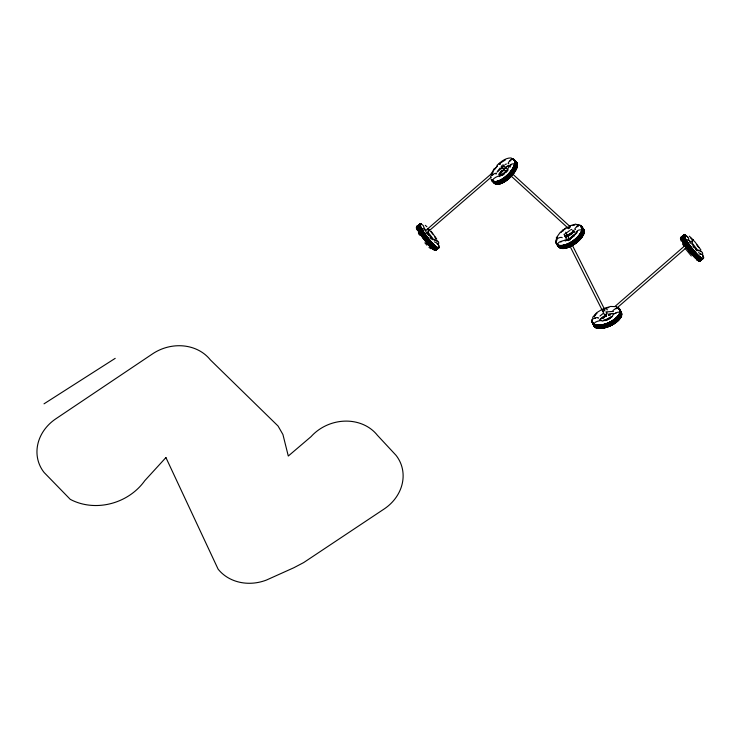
<?xml version="1.0" encoding="UTF-8"?>
<svg xmlns="http://www.w3.org/2000/svg" width="741" height="741" viewBox="0 0 741 741"><rect width="100%" height="100%" fill="white"/><g stroke="black" fill="none" stroke-linecap="round" stroke-linejoin="round"><path stroke-width="1.11" d="M427.89 229.312L428.27 230.692L429.354 230.581M499.823 163.77L500.045 164.196L499.453 163.52M499.304 164.011L499.99 164.141L499.508 163.817M556.732 240.695L556.936 239.547M563.493 230.821L562.947 230.34M563.327 230.59L562.965 230.173L563.586 230.256M693.354 240.427L693.02 239.825M693.187 239.788L693.141 240.334L692.909 239.834M419.017 233.554L419.045 232.961M702.885 256.821L702.764 255.682M566.217 228.284L563.392 230.053M563.132 229.997L560.863 232.591M681.303 239.38L681.377 240.464M565.105 236.055L565.29 236.62L566.115 236.184M499.341 163.909L499.832 163.835M606.231 316.083L605.981 316.277M605.749 314.981C604.943 316.212 608.954 312.859 605.851 311.905M499.656 163.539L499.406 164.094M503.658 169.124L505.066 167.864M510.03 167.244L510.234 166.401M577.174 232.341L577.498 231.396M606.527 315.935L606.082 316.111M424.936 229.201L424.176 228.219M572.617 231.85L573.719 230.849L573.108 230.219M692.474 240.668L693.067 240.39L692.566 240.825M692.854 240.362L692.196 240.816M565.022 235.434L565.364 236.212M491.07 174.265L494.414 168.337M492.191 173.477L492.978 171.773M499.74 175.636L501.537 172.449L504.491 169.42M510.123 160.778L509.854 161.306M510.419 165.762L511.123 164.78M516.709 168.513C518.635 163.622 510.493 160.88 507.993 168.605M605.758 315.536L605.712 314.971M516.505 163.205L516.171 162.205M556.241 238L560.029 232.618L566.105 227.728M592.531 317.444L596.709 312.693L602.424 309.145M703.774 257.849L702.801 254.941L698.55 252.616M493.367 170.921L494.553 169.143M497.665 171.18L500.119 167.966M498.952 174.015L501.972 170.069M498.888 174.802L502.222 170.43M499.499 174.376L502.435 170.523M681.516 238.797L681.887 238.259M593.995 316.889L595.477 314.805M572.608 231.859L572.441 232.591L567.523 235.657M583.065 229.905L583.426 229.293L581.342 226.653M565.633 236.055L565.8 237.5L567.606 235.907M583.936 234.008C584.529 228.886 576.535 227.987 575.349 234.23M574.516 234.175L570.024 238.269L564.753 240.241M575.581 233.971L570.209 238.88L565.133 241.01M571.857 229.367L570.338 230.016M500.694 172.857L502.537 170.736M506.788 170.245L503.834 173.274L500.536 175.321M507.631 169.837L501.472 175.469M507.539 170.273L504.01 173.894L499.277 176.617M506.131 172.236L507.965 170.106M496.989 172.134L503.982 166.086L503.176 164.956M576.767 233.054L575.952 233.85M567.801 227.107C567.161 229.654 571.515 225.736 568.866 226.394M515.884 169.67L516.384 169.143M619.8 318.537L620.3 318.009M569.57 227.765L570.005 226.505M606.008 316.185L606.499 316.027L605.971 316.064M602.702 309.784C601.525 313.332 607.296 309.562 603.554 309.34M620.56 313.063L620.578 311.989M599.969 316.036L602.961 313.6M600.08 319.223L603.758 316.24M599.645 320.019L603.711 316.713M621.143 317.157L621.634 316.574L620.013 313.656M503.954 169.439L505.834 167.818M496.961 165.391C500.86 161.77 505.612 157.694 511.271 157.944M564.512 234.249L569.616 230.627M574.358 235.286L567.541 240.112M574.664 235.582L567.726 240.501M605.017 314.388L604.702 315.147L605.758 315.064M503.889 174.283L502.454 175.293M614.984 306.441L684.471 246.068M616.651 308.219L686.147 247.837M425.806 230.47L492.784 172.588M426.538 233.026L490.903 177.395M569.403 227.996L567.949 227.996M562.262 237.722C561.493 236.231 554.287 239.13 556.111 241.316M577.119 226.709L578.184 226.051M508.872 163.742C505.918 164.724 512.522 156.342 513.8 159.75A15.089 6.669 -44 0 1 511.281 171.68A15.089 6.669 -44 0 1 496.961 181.916M513.8 159.75L516.032 162.057M494.293 182.795A15.089 6.669 -44 0 1 493.265 181.378C490.885 179.313 497.267 176.182 499.249 175.941M495.081 183.11L493.173 181.415M495.22 183.249L495.998 184.333L496.766 184.139M693.307 239.88L693.456 240.436M688.695 240.39C689.714 236.083 683.276 233.498 681.933 237.49M701.273 259.591L703.089 258.174A15.274 2.408 51.9 0 1 691.168 247.605A15.274 2.408 51.9 0 1 685.147 234.832M701.394 259.72L699.337 261.221M438.042 244.197C441.701 241.547 430.577 237.166 434.661 240.455M424.028 227.876C423.231 221.929 418.276 225.227 417.146 227.107M436.579 249.374C441.154 248.059 439.061 243.168 434.309 241.844M572.876 230.701L572.191 232.128M573.33 231.572L574.71 231.424M567.161 235.23L566.532 235.027M574.377 232.183L573.793 232.517M499.962 163.298L505.381 159.945M692.483 240.51L692.214 240.918L692.872 240.177M567.411 235.23L571.793 232.507M567.81 235.74L572.08 233.082M567.791 235.99L572.561 233.026M568.338 236.101L571.913 233.887M602.748 317.732L604.082 316.796M601.711 318.639L605.61 316.203M602.998 318.361L604.656 317.194M610.741 316.953L607.203 319.112L603.294 320.307M612.029 316.666L604.656 320.547M611.649 317.12L607.407 319.695L602.072 321.149M44.015 403.836L115.198 358.357M699.856 259.915L700.449 259.545M575.433 229.534C572.33 229.877 580.611 222.374 581.389 226.385A15.274 7.039 -35.1 0 1 573.673 241.51A15.274 7.039 -35.1 0 1 556.63 243.835M558.01 244.78C556.352 242.205 562.623 240.973 564.475 240.297M558.121 244.938L558.399 245.336M558.51 245.493L559.946 247.54M560.057 247.707L561.048 248.244M495.979 174.172C498.739 171.412 488.319 175.45 491.033 177.97M615.725 313.211L616.262 312.878M510.512 160.362L511.021 160.047M492.376 175.08L493.2 174.681M692.224 242.548L690.751 241.195M566.346 236.064L565.503 237.148L567.43 235.545M568.31 240.63L570.561 239.426M610.028 318.602L605.675 320.621M505.946 166.845L507.965 165.789M506.622 166.864L508.854 165.697M566.439 235.008L566.689 234.897A1.158 0.685 -35 0 1 567.384 234.786M598.154 318.389C600.321 316.111 589.225 318.704 592.346 321.511M613.316 311.581C610.047 311.961 619.004 305.236 619.152 308.96A15.274 7.132 -25.3 0 1 608.889 323.354A15.274 7.132 -25.3 0 1 592.3 320.964M619.152 308.96L619.698 310.136A15.089 7.039 -25.3 0 1 620.495 315.101M593.115 322.687L593.208 323.335M619.939 310.636L620.662 311.739M594.699 324.808C592.17 322.372 599.312 320.408 601.646 320.529M619.93 313.48C619.995 309.979 612.01 314.184 612.437 316.296M594.782 324.993L596.014 328.087L596.792 328.096M566.004 236.277L565.448 236.083M572.719 231.933L573.997 231.155L573.414 230.507M573.145 232.331L574.442 231.525L573.543 230.942M428.668 228.58C426.909 227.996 430.308 232.276 429.474 229.469M684.36 236.314L685.008 236.073M603.294 308.691L610.547 306.468L616.558 306.635M604.536 308.802L608.796 307.496M569.505 225.894L575.887 224.069M504.992 164.483L506.464 164.011M615.882 308.691L617.058 308.515M606.814 311.868L611.964 311.498M608.491 314.11L613.011 313.406M608.694 314.721L610.232 314.36M608.509 315.453L610.445 315.008M572.163 225.56L574.849 225.051M560.363 241.779L561.641 241.705M606.147 313.832L606.879 313.943M607.49 309.794L606.61 309.599M611.575 313.739L613.965 313.573M594.801 318.25L595.403 318.241M685.657 235.971L686.277 236.018M435.801 240.63L437.718 241.696M699.995 251.486L700.634 251.551M437.116 243.845L437.755 244.076M699.837 254.376L700.745 254.506M503.945 166.123L502.713 165.021M684.434 246.253C678.617 242.27 689.473 235.555 690.455 243.354M697.726 260.536L698.782 260.971M420.332 235.545C414.117 231.627 425.204 224.68 426.186 232.554M434.522 250.18L435.236 250.412L436.282 249.374M692.603 240.668L692.585 240.621M417.628 230.72L416.247 227.756L416.97 227.246M698.272 251.004C696.364 248.346 703.663 251.829 702.7 253.931M696.531 259.859L697.059 260.276M425.251 225.32L426.927 226.774M428.937 247.216L430.623 248.68M689.371 236.194L695.095 242.057L700.884 249.893M503.621 165.78L507.965 169.763M513.031 174.394L570.431 226.903M501.194 166.938L506.26 171.579M511.318 176.21L568.727 228.719M593.902 324.725L593.587 324.113M690.732 237.991L692.678 239.973M681.757 237.629L680.433 238.509L681.312 241.186M692.15 243.067L697.161 249.56M697.179 250.569L691.64 243.706M695.586 249.439L696.855 250.875M691.297 255.978L685.11 248.291M428.002 232.192L432.985 238.713M432.883 239.843L427.372 232.961M430.03 237.574L431.364 239.093M424.88 242.835L426.983 245.225M503.76 165.947L502.129 167.688L501.694 167.058M693.057 246.355L694.326 247.929M430.984 231.164L436.727 239.037M430.651 231.451L432.735 234.063M696.855 244.947L698.819 247.605M493.978 180.98L494.349 181.48M427.011 233.211L428.77 235.629M683.721 245.354L683.267 244.335M438.209 244.437L438.663 245.456M425.047 230.201L425.362 230.673M431.901 248.513L432.262 249.059M434.68 236.731L435.791 238.417M687.25 236.546L687.667 237.518M417.47 230.062L417.063 229.099M596.06 326.281L596.394 326.8M582.704 232.452L582.991 232.998M565.744 232.128L569.347 239.287M572.432 245.419L604.823 309.858M563.994 234.249L567.078 240.39M570.672 247.55L604.619 315.045M516.162 166.642L516.384 167.207M689.63 241.473L689.769 242.011M602.563 310.859A1.074 0.871 -21.3 0 1 602.859 310.164M700.254 260.211A15.089 2.38 51.9 0 1 688.408 249.782A15.274 2.408 51.9 0 1 682.359 237.018M682.47 237.166A15.089 2.38 51.9 0 0 688.408 249.782A15.274 2.408 51.9 0 0 700.375 260.35M700.078 260.35A15.089 2.38 51.9 0 1 688.232 249.921A15.274 2.408 51.9 0 1 682.183 237.157M682.294 237.305A15.089 2.38 51.9 0 0 688.232 249.921A15.274 2.408 51.9 0 0 700.199 260.489M700.967 259.887A15.274 2.408 51.9 0 1 688.973 249.328A15.274 2.408 51.9 0 1 682.952 236.555M701.523 259.452A15.274 2.408 51.9 0 1 690.769 250.458A15.274 2.408 51.9 0 1 682.581 235.934M700.791 260.026A15.274 2.408 51.9 0 1 688.797 249.467A15.274 2.408 51.9 0 1 682.776 236.694M700.671 259.887A15.089 2.38 51.9 0 1 692.529 253.95A15.089 2.38 51.9 0 1 682.026 238.695M681.674 237.287A15.089 2.38 51.9 0 1 681.961 236.657M700.847 259.748A15.089 2.38 51.9 0 1 692.705 253.82A15.089 2.38 51.9 0 1 682.202 238.556M681.85 237.157A15.089 2.38 51.9 0 1 683.054 236.703M702.57 258.628A15.274 2.408 51.9 0 1 690.575 248.068A15.274 2.408 51.9 0 1 684.554 235.295M702.449 258.489A15.089 2.38 51.9 0 1 694.308 252.561A15.089 2.38 51.9 0 1 683.804 237.296M683.452 235.897A15.089 2.38 51.9 0 1 684.665 235.443M701.116 259.943A15.089 2.38 51.9 0 1 689.565 248.883A15.089 2.38 51.9 0 1 682.693 236.083M702.014 259.072A15.274 2.408 51.9 0 1 690.019 248.513A15.274 2.408 51.9 0 1 683.999 235.74M702.625 258.35A15.089 2.38 51.9 0 1 694.484 252.422A15.089 2.38 51.9 0 1 683.98 237.157M683.619 235.758A15.089 2.38 51.9 0 1 684.832 235.305M702.746 258.498A15.274 2.408 51.9 0 1 690.751 247.929A15.274 2.408 51.9 0 1 684.73 235.166M703.042 258.025A15.089 2.38 51.9 0 1 691.196 247.596A15.089 2.38 51.9 0 1 685.258 234.98M702.922 258.516A15.089 2.38 51.9 0 1 690.195 245.892A15.089 2.38 51.9 0 1 685.425 234.841M703.339 258.025A15.274 2.408 51.9 0 1 691.344 247.466A15.274 2.408 51.9 0 1 685.323 234.693M701.894 258.924A15.089 2.38 51.9 0 1 691.27 250.05A15.089 2.38 51.9 0 1 683.183 235.703M501.796 165.715A1.102 1.028 -70.7 0 1 501.296 166.114M438.802 247.235A15.089 2.519 52.2 0 1 430.577 241.39A15.089 2.519 52.2 0 1 420.193 226.024M420.184 223.939A15.089 2.519 52.2 0 1 421.129 224.097M438.978 247.096A15.089 2.519 52.2 0 1 430.753 241.251A15.089 2.519 52.2 0 1 420.36 225.885M420.036 224.458A15.089 2.519 52.2 0 1 421.305 223.958M439.098 247.235A15.274 2.556 52.2 0 1 427.038 236.75A15.274 2.556 52.2 0 1 421.203 223.81M438.922 247.374A15.274 2.556 52.2 0 1 426.862 236.888A15.274 2.556 52.2 0 1 421.027 223.949M436.718 249.087A15.274 2.556 52.2 0 1 424.658 238.602A15.274 2.556 52.2 0 1 418.822 225.662M436.282 249.597A15.089 2.519 52.2 0 1 427.14 241.649A15.089 2.519 52.2 0 1 417.989 227.737M417.665 226.301A15.089 2.519 52.2 0 1 417.98 225.644M437.764 248.272A15.274 2.556 52.2 0 1 425.705 237.787A15.089 2.519 52.2 0 1 419.036 224.829M419.869 224.847A15.274 2.556 52.2 0 0 425.705 237.787A15.089 2.519 52.2 0 0 437.329 248.781M435.893 249.004A15.089 2.519 52.2 0 1 422.963 235.017A15.089 2.519 52.2 0 1 419.489 225.375M437.162 248.504A15.089 2.519 52.2 0 1 436.838 249.161M437.273 248.652A15.274 2.556 52.2 0 1 425.223 238.167A15.274 2.556 52.2 0 1 419.387 225.227M436.421 249.078A15.089 2.519 52.2 0 1 428.205 243.233A15.089 2.519 52.2 0 1 417.813 227.867M417.489 226.44A15.089 2.519 52.2 0 1 418.748 225.94M436.542 249.217A15.274 2.556 52.2 0 1 424.482 238.732A15.274 2.556 52.2 0 1 418.646 225.792M438.496 247.698A15.274 2.556 52.2 0 1 427.668 238.787A15.274 2.556 52.2 0 1 419.647 224.115M436.125 249.541A15.274 2.556 52.2 0 1 424.065 239.056A15.274 2.556 52.2 0 1 418.23 226.116M435.949 249.68A15.274 2.556 52.2 0 1 423.889 239.195A15.274 2.556 52.2 0 1 418.054 226.255M438.329 247.837A15.274 2.556 52.2 0 1 427.501 238.926A15.274 2.556 52.2 0 1 419.48 224.245M436.94 248.189A15.089 2.519 52.2 0 1 427.511 238.889A15.089 2.519 52.2 0 1 419.591 226.487M419.267 225.06A15.089 2.519 52.2 0 1 419.591 224.403M438.209 247.689A15.089 2.519 52.2 0 1 437.885 248.346M438.385 247.559A15.089 2.519 52.2 0 1 430.16 241.714A15.089 2.519 52.2 0 1 419.767 226.348M419.443 224.921A15.089 2.519 52.2 0 1 419.767 224.264M436.004 249.402A15.089 2.519 52.2 0 1 427.779 243.557A15.089 2.519 52.2 0 1 417.396 228.191M417.072 226.765A15.089 2.519 52.2 0 1 418.332 226.264M435.828 249.541A15.089 2.519 52.2 0 1 427.613 243.696A15.089 2.519 52.2 0 1 417.22 228.33M416.896 226.903A15.089 2.519 52.2 0 1 418.156 226.403M516.82 163.14A15.089 6.669 -44 0 1 507.742 179.229A15.089 6.669 -44 0 1 493.738 181.869M517.209 165.345A15.089 6.669 -44 0 1 507.881 179.368A15.089 6.669 -44 0 1 494.914 183.435M515.931 161.862A15.089 6.669 -44 0 1 516.959 163.289M516.06 161.733A15.274 6.752 -44 0 1 509.419 178.164A15.274 6.752 -44 0 1 493.738 182.129M515.921 161.584A15.274 6.752 -44 0 1 509.28 178.016A15.274 6.752 -44 0 1 493.599 181.99M514.161 159.76A15.274 6.752 -44 0 1 507.52 176.191A15.274 6.752 -44 0 1 491.839 180.165M514.032 159.899A15.089 6.669 -44 0 1 511.42 171.819A15.089 6.669 -44 0 1 497.1 182.054M494.756 182.156A15.089 6.669 -44 0 1 491.978 180.044M514.689 162.742A15.089 6.669 -44 0 1 496.489 181.415M494.145 181.517A15.089 6.669 -44 0 1 491.366 179.405M494.997 168.902A15.089 6.669 -44 0 1 497.535 165.975M513.411 159.259A15.089 6.669 -44 0 1 514.449 160.677M513.55 159.12A15.274 6.752 -44 0 1 506.9 175.552A15.274 6.752 -44 0 1 491.218 179.526M494.905 168.892A15.274 6.752 -44 0 1 497.47 165.928M514.606 160.223A15.274 6.752 -44 0 1 507.965 176.654A15.274 6.752 -44 0 1 492.283 180.628M494.618 182.008A15.089 6.669 -44 0 1 491.839 179.896M514.022 159.621A15.274 6.752 -44 0 1 507.381 176.052A15.274 6.752 -44 0 1 491.691 180.017M515.588 161.242A15.274 6.752 -44 0 1 508.947 177.673A15.274 6.752 -44 0 1 493.256 181.638M514.476 160.362A15.089 6.669 -44 0 1 511.874 172.282A15.089 6.669 -44 0 1 497.544 182.518M495.201 182.619A15.089 6.669 -44 0 1 492.422 180.508M514.865 160.769A15.089 6.669 -44 0 1 508.307 176.997A15.089 6.669 -44 0 1 492.821 180.915M511.92 158.574A15.274 6.752 -44 0 1 508.474 174.311A15.274 6.752 -44 0 1 491.357 179.674M515.449 161.093A15.274 6.752 -44 0 1 508.798 177.525A15.274 6.752 -44 0 1 493.117 181.499M515.319 161.232A15.089 6.669 -44 0 1 511.494 174.644A15.089 6.669 -44 0 1 496.044 183.481M515.458 161.371A15.089 6.669 -44 0 1 511.633 174.783A15.089 6.669 -44 0 1 496.183 183.629M494.432 182.944A15.089 6.669 -44 0 1 493.404 181.526M515.004 160.63A15.274 6.752 -44 0 1 508.354 177.062A15.274 6.752 -44 0 1 492.672 181.036M514.587 160.825A15.089 6.669 -44 0 1 509.734 172.82A15.089 6.669 -44 0 1 496.627 181.564M494.284 181.656A15.089 6.669 -44 0 1 491.505 179.554M618.837 308.534A15.089 7.039 -25.3 0 1 608.657 322.835A15.089 7.039 -25.3 0 1 592.272 320.483M619.856 309.858A15.089 7.039 -25.3 0 1 610.352 321.798A15.089 7.039 -25.3 0 1 593.467 323.734M592.355 322.224A15.089 7.039 -25.3 0 1 592.189 320.307M616.92 307.265A15.274 7.132 -25.3 0 1 609.213 322.465A15.274 7.132 -25.3 0 1 592.43 318.889M595.245 314.934A15.274 7.132 -25.3 0 1 596.987 313.369M617.003 307.45A15.274 7.132 -25.3 0 1 610.482 322.048A15.274 7.132 -25.3 0 1 592.096 320.538M620.06 310.692A15.274 7.132 -25.3 0 1 611.557 324.308A15.274 7.132 -25.3 0 1 593.337 324.743M619.902 310.794A15.089 7.039 -25.3 0 1 620.763 315.675M620.402 316.435A15.089 7.039 -25.3 0 1 606.082 326.475A15.089 7.039 -25.3 0 1 593.513 324.669M619.041 308.96A15.089 7.039 -25.3 0 1 613.937 320.399A15.089 7.039 -25.3 0 1 595.718 325.318M593.754 324.336A15.089 7.039 -25.3 0 1 592.643 322.835M619.124 309.145A15.089 7.039 -25.3 0 1 614.02 320.575A15.089 7.039 -25.3 0 1 595.801 325.494M593.837 324.521A15.089 7.039 -25.3 0 1 592.726 323.02M619.281 309.043A15.274 7.132 -25.3 0 1 610.779 322.659A15.274 7.132 -25.3 0 1 592.559 323.095M619.791 310.127A15.274 7.132 -25.3 0 1 609.491 324.604A15.274 7.132 -25.3 0 1 592.893 322.224M619.985 310.97A15.089 7.039 -25.3 0 1 611.584 324.41A15.089 7.039 -25.3 0 1 593.597 324.845M620.143 310.877A15.274 7.132 -25.3 0 1 611.64 324.484A15.274 7.132 -25.3 0 1 593.421 324.929M620.43 311.489A15.274 7.132 -25.3 0 1 611.927 325.095A15.274 7.132 -25.3 0 1 593.708 325.54M620.347 311.303A15.274 7.132 -25.3 0 1 611.844 324.919A15.089 7.039 -25.3 0 1 594.903 326.781M593.624 325.355A15.274 7.132 -25.3 0 0 611.844 324.919A15.089 7.039 -25.3 0 0 621.301 312.906M620.513 313.851A15.089 7.039 -25.3 0 1 606.796 324.993A15.089 7.039 -25.3 0 1 593.004 323.595M619.393 309.719A15.089 7.039 -25.3 0 1 620.504 311.22M620.134 315.861A15.089 7.039 -25.3 0 1 605.814 325.901A15.089 7.039 -25.3 0 1 593.235 324.095M619.55 309.618A15.274 7.132 -25.3 0 1 611.047 323.233A15.274 7.132 -25.3 0 1 592.828 323.669M621.384 313.082A15.089 7.039 -25.3 0 1 610.102 325.892A15.089 7.039 -25.3 0 1 593.884 325.456M582.074 229.358A15.089 6.956 -35.1 0 1 573.238 240.881A15.089 6.956 -35.1 0 1 559.335 245.475M557.464 244.65A15.089 6.956 -35.1 0 1 556.398 243.187M580.805 225.885A15.089 6.956 -35.1 0 1 581.87 227.348A15.089 6.956 -35.1 0 1 582.945 228.886M581.963 229.191A15.089 6.956 -35.1 0 1 573.117 240.723A15.089 6.956 -35.1 0 1 559.223 245.317M557.352 244.484A15.089 6.956 -35.1 0 1 556.287 243.02M577.193 224.727A15.089 6.956 -35.1 0 1 578.823 224.894M580.685 225.718A15.089 6.956 -35.1 0 1 581.759 227.191M580.833 225.607A15.274 7.039 -35.1 0 1 571.515 241.89A15.274 7.039 -35.1 0 1 555.917 241.094M556.602 238.658A15.274 7.039 -35.1 0 1 557.538 236.879M577.295 224.597A15.274 7.039 -35.1 0 1 578.943 224.764M580.944 225.764A15.274 7.039 -35.1 0 1 571.626 242.057A15.274 7.039 -35.1 0 1 556.028 241.251M576.498 224.801A15.274 7.039 -35.1 0 1 578.276 224.81M582.389 227.82A15.274 7.039 -35.1 0 1 574.729 243.002A15.274 7.039 -35.1 0 1 557.677 245.336M583.519 231.405A15.089 6.956 -35.1 0 1 571.357 245.002A15.089 6.956 -35.1 0 1 557.843 245.234M582.241 227.941A15.089 6.956 -35.1 0 1 583.315 229.404M580.888 227.533A15.274 7.039 -35.1 0 1 576.711 242.353A15.274 7.039 -35.1 0 1 558.066 245.892M581.222 226.153A15.274 7.039 -35.1 0 1 573.562 241.344A15.274 7.039 -35.1 0 1 556.51 243.678M582.352 229.747A15.089 6.956 -35.1 0 1 570.19 243.344A15.089 6.956 -35.1 0 1 556.676 243.576M581.074 226.274A15.089 6.956 -35.1 0 1 582.148 227.737M582.463 229.905A15.089 6.956 -35.1 0 1 570.301 243.502A15.089 6.956 -35.1 0 1 556.787 243.743M581.194 226.44A15.089 6.956 -35.1 0 1 582.259 227.904M582.028 227.302A15.274 7.039 -35.1 0 1 574.368 242.483A15.274 7.039 -35.1 0 1 557.315 244.817M582.361 228.098A15.089 6.956 -35.1 0 1 574.794 243.094A15.089 6.956 -35.1 0 1 557.954 245.401M582.509 227.978A15.274 7.039 -35.1 0 1 574.849 243.168A15.274 7.039 -35.1 0 1 557.797 245.503M582.898 228.534A15.274 7.039 -35.1 0 1 575.238 243.724A15.274 7.039 -35.1 0 1 558.186 246.058M583.908 231.961A15.089 6.956 -35.1 0 1 571.746 245.558A15.089 6.956 -35.1 0 1 558.232 245.79M583.704 229.96A15.089 6.956 -35.1 0 0 582.639 228.487A15.089 6.956 -35.1 0 0 581.555 226.959M582.834 230.432A15.089 6.956 -35.1 0 1 570.663 244.021A15.089 6.956 -35.1 0 1 557.149 244.261M583.148 230.886A15.089 6.956 -35.1 0 1 570.987 244.484A15.089 6.956 -35.1 0 1 557.473 244.715M581.704 226.839A15.274 7.039 -35.1 0 1 574.043 242.029A15.274 7.039 -35.1 0 1 556.991 244.363M584.019 232.128A15.089 6.956 -35.1 0 1 575.183 243.65A15.089 6.956 -35.1 0 1 561.28 248.244M582.75 228.654A15.089 6.956 -35.1 0 1 583.815 230.118M165.919 457.567L144.791 480.659A54.445 47.794 -20.4 0 1 70.238 499.323L44.099 472.471A42.506 37.319 -20.4 0 1 55.455 419.063L152.183 354.115A42.506 37.319 -20.4 0 1 210.351 359.885L278.051 426.019L282.923 434.495L288.295 456.03L311.025 436.671A42.506 37.319 -20.4 0 1 377.391 435.273L395.981 455.261A42.506 37.319 -20.4 0 1 384.625 508.669L303.653 562.586L293.853 567.736L266.473 580.046A42.506 37.319 -20.4 0 1 218.095 569.116L165.919 457.567"/></g></svg>
